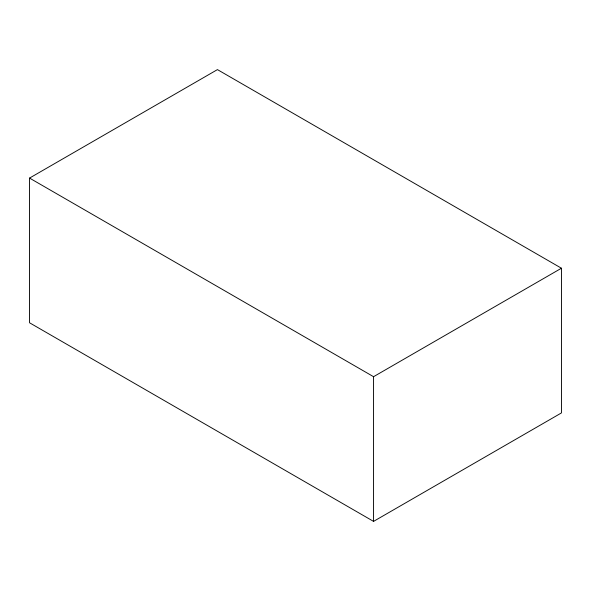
<?xml version="1.0" encoding="UTF-8"?>
<svg xmlns="http://www.w3.org/2000/svg" width="591" height="591" viewBox="0 0 591 591"><rect width="100%" height="100%" fill="white"/><g stroke="black" fill="none" stroke-linecap="round" stroke-linejoin="round"><path stroke-width="0.89" d="M29.55 178.083L217.436 69.612L561.45 268.225L561.45 412.917L373.564 521.388L29.55 322.775L29.55 178.083L373.564 376.696L561.45 268.225M373.564 376.696L373.564 521.388"/></g></svg>
